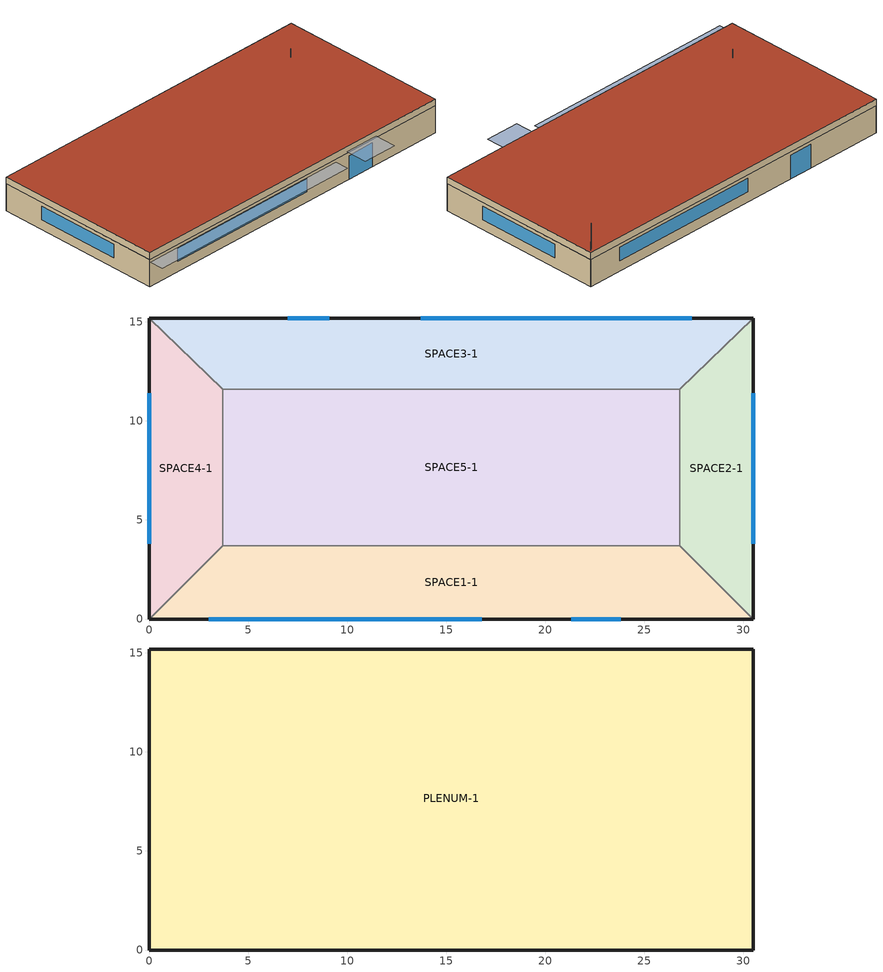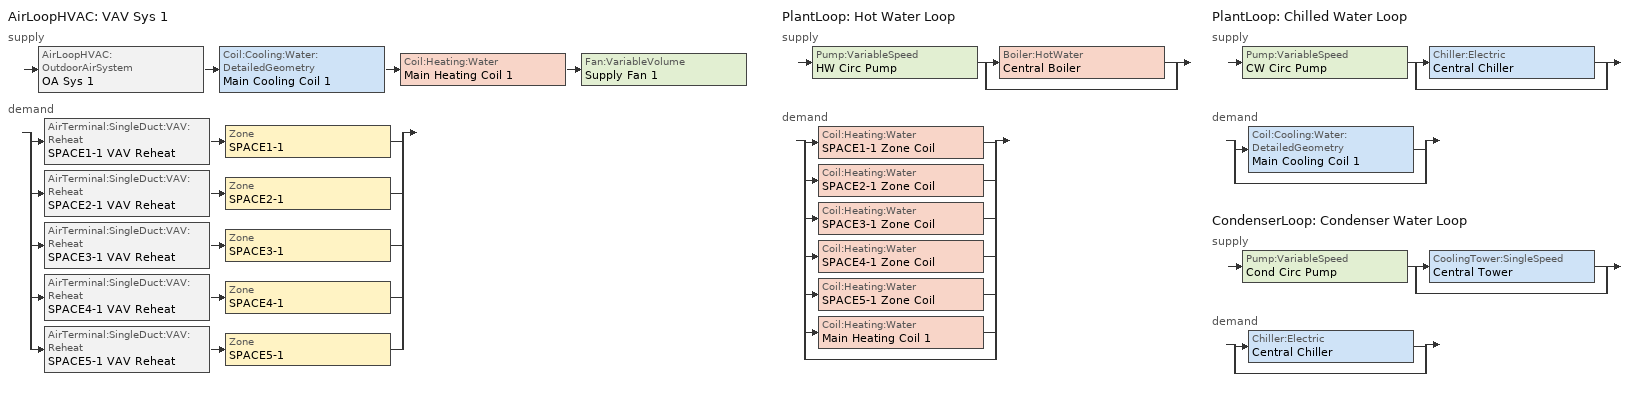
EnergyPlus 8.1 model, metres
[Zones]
SPACE1-1
 floor ground (FLOOR-SLAB-1): 26.8,3.7 30.5,0 0,0 3.7,3.7 z0
 wall outside (WALL-1): 0,0 30.5,0 z0:2.4
 wall to SPACE2-1 (INT-WALL-1): 30.5,0 26.8,3.7 z0:2.4
 wall to SPACE4-1 (INT-WALL-1): 3.7,3.7 0,0 z0:2.4
 wall to SPACE5-1 (INT-WALL-1): 26.8,3.7 3.7,3.7 z0:2.4
 window (Dbl Clr 3mm/13mm Air): 3,0 16.8,0 z0.9:2.1
 window (Sgl Grey 3mm): 21.3,0 23.8,0 z0:2.1
SPACE2-1
 floor ground (FLOOR-SLAB-1): 26.8,11.6 30.5,15.2 30.5,0 26.8,3.7 z0
 wall outside (WALL-1): 30.5,0 30.5,15.2 z0:2.4
 wall to SPACE3-1 (INT-WALL-1): 30.5,15.2 26.8,11.6 z0:2.4
 wall to SPACE5-1 (INT-WALL-1): 26.8,11.6 26.8,3.7 z0:2.4
 window (Dbl Clr 3mm/13mm Air): 30.5,3.8 30.5,11.4 z0.9:2.1
SPACE3-1
 floor ground (FLOOR-SLAB-1): 26.8,11.6 3.7,11.6 0,15.2 30.5,15.2 z0
 wall outside (WALL-1): 30.5,15.2 0,15.2 z0:2.4
 wall to SPACE4-1 (INT-WALL-1): 0,15.2 3.7,11.6 z0:2.4
 wall to SPACE5-1 (INT-WALL-1): 3.7,11.6 26.8,11.6 z0:2.4
 window (Dbl Clr 3mm/13mm Air): 27.4,15.2 13.7,15.2 z0.9:2.1
 window (Sgl Grey 3mm): 9.1,15.2 7,15.2 z0:2.1
SPACE4-1
 floor ground (FLOOR-SLAB-1): 3.7,3.7 0,0 0,15.2 3.7,11.6 z0
 wall outside (WALL-1): 0,15.2 0,0 z0:2.4
 wall to SPACE5-1 (INT-WALL-1): 3.7,3.7 3.7,11.6 z0:2.4
 window (Dbl Clr 3mm/13mm Air): 0,11.4 0,3.8 z0.9:2.1
SPACE5-1
 floor ground (FLOOR-SLAB-1): 26.8,11.6 26.8,3.7 3.7,3.7 3.7,11.6 z0
PLENUM-1
 floor to SPACE1-1 (CLNG-1): 26.8,3.7 30.5,0 0,0 3.7,3.7 z2.4
 floor to SPACE2-1 (CLNG-1): 26.8,11.6 30.5,15.2 30.5,0 26.8,3.7 z2.4
 floor to SPACE3-1 (CLNG-1): 26.8,11.6 3.7,11.6 0,15.2 30.5,15.2 z2.4
 floor to SPACE4-1 (CLNG-1): 3.7,3.7 0,0 0,15.2 3.7,11.6 z2.4
 floor to SPACE5-1 (CLNG-1): 26.8,11.6 26.8,3.7 3.7,3.7 3.7,11.6 z2.4
 wall outside (WALL-1): 0,0 30.5,0 30.5,15.2 0,15.2 0,0 z2.4:3
 roof outside (ROOF-1): 0,15.2 0,0 30.5,0 30.5,15.2 z3
shading: 0,-1.3 0,0 19.8,0 19.8,-1.3 z2.2; 21,-2 21,0 24.1,0 24.1,-2 z2.6
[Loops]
AirLoopHVAC 'VAV Sys 1'
 supply: AirLoopHVAC:OutdoorAirSystem 'OA Sys 1' > Coil:Cooling:Water:DetailedGeometry 'Main Cooling Coil 1' > Coil:Heating:Water 'Main Heating Coil 1' > Fan:VariableVolume 'Supply Fan 1'
 demand: split
  | AirTerminal:SingleDuct:VAV:Reheat 'SPACE1-1 VAV Reheat' > Zone 'SPACE1-1'
  | AirTerminal:SingleDuct:VAV:Reheat 'SPACE2-1 VAV Reheat' > Zone 'SPACE2-1'
  | AirTerminal:SingleDuct:VAV:Reheat 'SPACE3-1 VAV Reheat' > Zone 'SPACE3-1'
  | AirTerminal:SingleDuct:VAV:Reheat 'SPACE4-1 VAV Reheat' > Zone 'SPACE4-1'
  | AirTerminal:SingleDuct:VAV:Reheat 'SPACE5-1 VAV Reheat' > Zone 'SPACE5-1'
PlantLoop 'Hot Water Loop'
 supply: Pump:VariableSpeed 'HW Circ Pump' > split
  | Boiler:HotWater 'Central Boiler'
  | bypass
 demand: split
  | Coil:Heating:Water 'SPACE1-1 Zone Coil'
  | Coil:Heating:Water 'SPACE2-1 Zone Coil'
  | Coil:Heating:Water 'SPACE3-1 Zone Coil'
  | Coil:Heating:Water 'SPACE4-1 Zone Coil'
  | Coil:Heating:Water 'SPACE5-1 Zone Coil'
  | Coil:Heating:Water 'Main Heating Coil 1'
  | bypass
PlantLoop 'Chilled Water Loop'
 supply: Pump:VariableSpeed 'CW Circ Pump' > split
  | Chiller:Electric 'Central Chiller'
  | bypass
 demand: split
  | Coil:Cooling:Water:DetailedGeometry 'Main Cooling Coil 1'
  | bypass
CondenserLoop 'Condenser Water Loop'
 supply: Pump:VariableSpeed 'Cond Circ Pump' > split
  | CoolingTower:SingleSpeed 'Central Tower'
  | bypass
 demand: split
  | Chiller:Electric 'Central Chiller'
  | bypass
[Building]
Building: North Axis=30; Terrain=City; Loads Convergence Tolerance Value=0.04; Temperature Convergence Tolerance Value=0.4; Solar Distribution=FullExterior; Maximum Number of Warmup Days=25; Minimum Number of Warmup Days=6
[Site:Location]
CHICAGO_IL_USA TMY2-94846: Latitude=41.78; Longitude=-87.75; Time Zone=-6; Elevation=190
[SizingPeriod:DesignDay] Day of Month=21; Humidity Condition Type=Wetbulb; Barometric Pressure=99063; Rain Indicator=No; Snow Indicator=No; Daylight Saving Time Indicator=No; Solar Model Indicator=ASHRAEClearSky
Name | Month | Day Type | Maximum Dry-Bulb Temperature | Daily Dry-Bulb Temperature Range | Wetbulb or DewPoint at Maximum Dry-Bulb | Wind Speed | Wind Direction | Sky Clearness
CHICAGO_IL_USA Annual Heating 99% Design Conditions DB | 1 | WinterDesignDay | -17.3 | 0 | -17.3 | 4.9 | 270 | 0
CHICAGO_IL_USA Annual Cooling 1% Design Conditions DB/MCWB | 7 | SummerDesignDay | 31.5 | 10.7 | 23 | 5.3 | 230 | 1
[Site:GroundTemperature:BuildingSurface]
20.03, 20.03, 20.13, 20.3, 20.43, 20.52, 20.62, 20.77, 20.78, 20.55, 20.44, 20.2
[Material] Thermal Absorptance=0.9
Name | Roughness | Thickness | Conductivity | Density | Specific Heat | Solar Absorptance | Visible Absorptance
RG01 | Rough | 0.0127 | 1.442 | 881 | 1674 | 0.65 | 0.65
BR01 | VeryRough | 0.0095 | 0.162 | 1121 | 1464 | 0.7 | 0.7
IN46 | VeryRough | 0.0762 | 0.023 | 24 | 1590 | 0.5 | 0.5
WD01 | MediumSmooth | 0.0191 | 0.115 | 513 | 1381 | 0.78 | 0.78
PW03 | MediumSmooth | 0.0127 | 0.115 | 545 | 1213 | 0.78 | 0.78
IN02 | Rough | 0.0901 | 0.043 | 10 | 837 | 0.75 | 0.75
GP01 | MediumSmooth | 0.0127 | 0.16 | 801 | 837 | 0.75 | 0.75
GP02 | MediumSmooth | 0.0159 | 0.16 | 801 | 837 | 0.75 | 0.75
CC03 | MediumRough | 0.1016 | 1.31 | 2243 | 837 | 0.65 | 0.65
[Material:NoMass]
MAT-CLNG-1: Roughness=Rough; Thermal Resistance=0.652259; Thermal Absorptance=0.65; Solar Absorptance=0.65; Visible Absorptance=0.65
[Material:AirGap]
AL21: Thermal Resistance=0.157
[WindowMaterial:Glazing] Optical Data Type=SpectralAverage; Thickness=0.003; Infrared Transmittance at Normal Incidence=0; Front Side Infrared Hemispherical Emissivity=0.84; Back Side Infrared Hemispherical Emissivity=0.84; Conductivity=0.9
Name | Solar Transmittance at Normal Incidence | Front Side Solar Reflectance at Normal Incidence | Back Side Solar Reflectance at Normal Incidence | Visible Transmittance at Normal Incidence | Front Side Visible Reflectance at Normal Incidence | Back Side Visible Reflectance at Normal Incidence
CLEAR 3MM | 0.837 | 0.075 | 0.075 | 0.898 | 0.081 | 0.081
GREY 3MM | 0.626 | 0.061 | 0.061 | 0.611 | 0.061 | 0.061
[WindowMaterial:Gas]
AIR 13MM: Gas Type=Air; Thickness=0.0127
[Construction]
ROOF-1: RG01, BR01, IN46, WD01
WALL-1: WD01, PW03, IN02, GP01
CLNG-1: MAT-CLNG-1
FLOOR-SLAB-1: CC03
INT-WALL-1: GP02, AL21, GP02
Dbl Clr 3mm/13mm Air: CLEAR 3MM, AIR 13MM, CLEAR 3MM
Sgl Grey 3mm: GREY 3MM
[Zone] Type=1; Multiplier=1
Name | Ceiling Height | Volume
PLENUM-1 | 0.6096 | 283.2
SPACE1-1; SPACE3-1 | 2.4384 | 239.247
SPACE2-1; SPACE4-1 | 2.4384 | 103.311
SPACE5-1 | 2.4384 | 447.683
[People] Number of People Schedule=OCCUPY-1; Number of People Calculation Method=people; Fraction Radiant=0.3; Activity Level Schedule=ActSchd
Name | Zone or ZoneList | Number of People
SPACE1-1 People 1 | SPACE1-1 | 11
SPACE2-1 People 1 | SPACE2-1 | 5
SPACE3-1 People 1 | SPACE3-1 | 11
SPACE4-1 People 1 | SPACE4-1 | 5
SPACE5-1 People 1 | SPACE5-1 | 20
[Lights] Schedule=LIGHTS-1; Design Level Calculation Method=LightingLevel; Return Air Fraction=0.2; Fraction Radiant=0.59; Fraction Visible=0.2; Fraction Replaceable=0
Name | Zone or ZoneList | Lighting Level
SPACE1-1 Lights 1 | SPACE1-1 | 1584
SPACE2-1 Lights 1 | SPACE2-1 | 684
SPACE3-1 Lights 1 | SPACE3-1 | 1584
SPACE4-1 Lights 1 | SPACE4-1 | 684
SPACE5-1 Lights 1 | SPACE5-1 | 2964
[ElectricEquipment] Schedule=EQUIP-1; Design Level Calculation Method=EquipmentLevel; Fraction Latent=0; Fraction Radiant=0.3; Fraction Lost=0
Name | Zone or ZoneList | Design Level
SPACE1-1 ElecEq 1 | SPACE1-1 | 1056
SPACE2-1 ElecEq 1 | SPACE2-1 | 456
SPACE3-1 ElecEq 1 | SPACE3-1 | 1056
SPACE4-1 ElecEq 1 | SPACE4-1 | 456
SPACE5-1 ElecEq 1 | SPACE5-1 | 1976
[ZoneInfiltration:DesignFlowRate] Schedule=INFIL-SCH; Design Flow Rate Calculation Method=flow/zone; Constant Term Coefficient=0; Temperature Term Coefficient=0; Velocity Term Coefficient=0.2237; Velocity Squared Term Coefficient=0
Name | Zone or ZoneList | Design Flow Rate
SPACE1-1 Infil 1 | SPACE1-1 | 0.0167
SPACE2-1 Infil 1 | SPACE2-1 | 0.00717
SPACE3-1 Infil 1 | SPACE3-1 | 0.0167
SPACE4-1 Infil 1 | SPACE4-1 | 0.00717
SPACE5-1 Infil 1 | SPACE5-1 | 0.031089
[DesignSpecification:OutdoorAir] Outdoor Air Method=flow/person; Outdoor Air Flow per Person=0.00944; Outdoor Air Flow per Zone Floor Area=0; Outdoor Air Flow per Zone=0
SZ DSOA PLENUM-1; SZ DSOA SPACE1-1; SZ DSOA SPACE2-1; SZ DSOA SPACE3-1; SZ DSOA SPACE4-1; SZ DSOA SPACE5-1
[Sizing:Zone] Zone Cooling Design Supply Air Temperature Input Method=SupplyAirTemperature; Zone Cooling Design Supply Air Temperature=14; Zone Heating Design Supply Air Temperature Input Method=SupplyAirTemperature; Zone Heating Design Supply Air Temperature=50; Zone Cooling Design Supply Air Humidity Ratio=0.009; Zone Heating Design Supply Air Humidity Ratio=0.004; Zone Heating Sizing Factor=0; Zone Cooling Sizing Factor=0; Cooling Design Air Flow Method=DesignDay; Cooling Design Air Flow Rate=0; Heating Design Air Flow Method=DesignDay; Heating Design Air Flow Rate=0
Name | Design Specification Outdoor Air Object
PLENUM-1 | SZ DSOA PLENUM-1
SPACE1-1 | SZ DSOA SPACE1-1
SPACE2-1 | SZ DSOA SPACE2-1
SPACE3-1 | SZ DSOA SPACE3-1
SPACE4-1 | SZ DSOA SPACE4-1
SPACE5-1 | SZ DSOA SPACE5-1
[Sizing:System]
VAV Sys 1: Type of Load to Size On=sensible; Design Outdoor Air Flow Rate=autosize; Minimum System Air Flow Ratio=0.3; Preheat Design Temperature=7; Preheat Design Humidity Ratio=0.008; Precool Design Temperature=11; Precool Design Humidity Ratio=0.008; Central Cooling Design Supply Air Temperature=12.8; Central Heating Design Supply Air Temperature=16.7; Sizing Option=noncoincident; 100% Outdoor Air in Cooling=no; 100% Outdoor Air in Heating=no; Central Cooling Design Supply Air Humidity Ratio=0.008; Central Heating Design Supply Air Humidity Ratio=0.008; Cooling Design Air Flow Method=DesignDay; Cooling Design Air Flow Rate=0; Heating Design Air Flow Method=DesignDay; Heating Design Air Flow Rate=0
[Sizing:Plant]
Name | Loop Type | Design Loop Exit Temperature | Loop Design Temperature Difference
Hot Water Loop | heating | 82 | 11
Chilled Water Loop | cooling | 7.22 | 6.67
Condenser Water Loop | condenser | 29.4 | 5.6
[ZoneControl:Thermostat] Control Type Schedule=Zone Control Type Sched; Control 1=CoolingSetPoint; Control 2=HeatingSetpoint; Control 3=DualSetPoint
Name | Zone or ZoneList
SPACE1-1 Control | SPACE1-1
SPACE2-1 Control | SPACE2-1
SPACE3-1 Control | SPACE3-1
SPACE4-1 Control | SPACE4-1
SPACE5-1 Control | SPACE5-1
[ThermostatSetpoint:SingleHeating]
HeatingSetpoint: Setpoint Temperature Schedule=Htg-SetP-Sch
[ThermostatSetpoint:SingleCooling]
CoolingSetpoint: Setpoint Temperature Schedule=Clg-SetP-Sch
[ThermostatSetpoint:DualSetpoint]
DualSetPoint: Heating Setpoint Temperature Schedule=Htg-SetP-Sch; Cooling Setpoint Temperature Schedule=Clg-SetP-Sch
[AirTerminal:SingleDuct:VAV:Reheat] Availability Schedule=ReheatCoilAvailSched; Maximum Air Flow Rate=autosize; Zone Minimum Air Flow Input Method=Constant; Constant Minimum Air Flow Fraction=0.3; Maximum Hot Water or Steam Flow Rate=autosize; Minimum Hot Water or Steam Flow Rate=0; Convergence Tolerance=0.001; Damper Heating Action=Reverse; Maximum Flow per Zone Floor Area During Reheat=AUTOCALCULATE; Maximum Flow Fraction During Reheat=AUTOCALCULATE
Name | Reheat Coil
SPACE1-1 VAV Reheat | SPACE1-1 Zone Coil
SPACE2-1 VAV Reheat | SPACE2-1 Zone Coil
SPACE3-1 VAV Reheat | SPACE3-1 Zone Coil
SPACE4-1 VAV Reheat | SPACE4-1 Zone Coil
SPACE5-1 VAV Reheat | SPACE5-1 Zone Coil
[Zone equipment]
SPACE1-1: SPACE1-1 VAV Reheat
SPACE2-1: SPACE2-1 VAV Reheat
SPACE3-1: SPACE3-1 VAV Reheat
SPACE4-1: SPACE4-1 VAV Reheat
SPACE5-1: SPACE5-1 VAV Reheat
[Fan:VariableVolume]
Supply Fan 1: Availability Schedule=FanAvailSched; Fan Total Efficiency=0.7; Pressure Rise=600; Maximum Flow Rate=autosize; Fan Power Minimum Flow Rate Input Method=Fraction; Fan Power Minimum Flow Fraction=0.25; Motor Efficiency=0.9; Motor In Airstream Fraction=1; Fan Power Coefficient 1=0.350712; Fan Power Coefficient 2=0.308505; Fan Power Coefficient 3=-0.541374; Fan Power Coefficient 4=0.871988; Fan Power Coefficient 5=0
[Coil:Cooling:Water:DetailedGeometry]
Main Cooling Coil 1: Availability Schedule=CoolingCoilAvailSched; Maximum Water Flow Rate=autosize; Tube Outside Surface Area=autosize; Total Tube Inside Area=autosize; Fin Surface Area=autosize; Minimum Airflow Area=autosize; Coil Depth=autosize; Fin Diameter=autosize; Number of Tubes per Row=autosize
[Coil:Heating:Water] Availability Schedule=ReheatCoilAvailSched; U-Factor Times Area Value=autosize; Maximum Water Flow Rate=autosize; Performance Input Method=UFactorTimesAreaAndDesignWaterFlowRate; Rated Capacity=autosize; Rated Inlet Water Temperature=82.2; Rated Inlet Air Temperature=16.6; Rated Outlet Water Temperature=71.1; Rated Outlet Air Temperature=32.2
SPACE1-1 Zone Coil; SPACE2-1 Zone Coil; SPACE3-1 Zone Coil; SPACE4-1 Zone Coil; SPACE5-1 Zone Coil; Main Heating Coil 1
[Controller:WaterCoil] Control Variable=Temperature; Actuator Variable=FLOW; Controller Convergence Tolerance=0.002; Maximum Actuated Flow=autosize; Minimum Actuated Flow=0
Name | Action
Central Cooling Coil Contoller 1 | Reverse
Central Heating Coil Contoller 1 | Normal
[Controller:OutdoorAir]
OA Controller 1: Minimum Outdoor Air Flow Rate=autosize; Maximum Outdoor Air Flow Rate=autosize; Economizer Control Type=FixedDryBulb; Economizer Control Action Type=ModulateFlow; Economizer Maximum Limit Dry-Bulb Temperature=19; Economizer Minimum Limit Dry-Bulb Temperature=4; Lockout Type=NoLockout; Minimum Limit Type=FixedMinimum; Minimum Outdoor Air Schedule=Min OA Sched
[AirLoopHVAC]
VAV Sys 1: Design Supply Air Flow Rate=autosize
[AirLoopHVAC:ReturnPlenum]
Return-Plenum-1: Zone=PLENUM-1
[Pump:VariableSpeed] Rated Flow Rate=autosize; Rated Pump Head=179352; Rated Power Consumption=autosize; Motor Efficiency=0.9; Fraction of Motor Inefficiencies to Fluid Stream=0; Coefficient 1 of the Part Load Performance Curve=0; Coefficient 2 of the Part Load Performance Curve=1; Coefficient 3 of the Part Load Performance Curve=0; Coefficient 4 of the Part Load Performance Curve=0; Minimum Flow Rate=0; Pump Control Type=INTERMITTENT
Name | Pump Flow Rate Schedule
HW Circ Pump
CW Circ Pump; Cond Circ Pump | CoolingPumpAvailSched
[Boiler:HotWater]
Central Boiler: Fuel Type=NaturalGas; Nominal Capacity=autosize; Nominal Thermal Efficiency=0.8; Efficiency Curve Temperature Evaluation Variable=LeavingBoiler; Normalized Boiler Efficiency Curve=BoilerEfficiency; Design Water Outlet Temperature=81; Design Water Flow Rate=autosize; Minimum Part Load Ratio=0; Maximum Part Load Ratio=1.2; Optimum Part Load Ratio=1; Water Outlet Upper Temperature Limit=100; Boiler Flow Mode=LeavingSetpointModulated
[Chiller:Electric]
Central Chiller: Condenser Type=WaterCooled; Nominal Capacity=autosize; Nominal COP=3.2; Minimum Part Load Ratio=0; Maximum Part Load Ratio=1; Optimum Part Load Ratio=0.65; Design Condenser Inlet Temperature=29.44; Temperature Rise Coefficient=2.682759; Design Chilled Water Outlet Temperature=6.667; Design Chilled Water Flow Rate=autosize; Design Condenser Fluid Flow Rate=autosize; Coefficient 1 of Capacity Ratio Curve=0.944836; Coefficient 2 of Capacity Ratio Curve=-0.0570088; Coefficient 3 of Capacity Ratio Curve=-0.00185486; Coefficient 1 of Power Ratio Curve=1.907846; Coefficient 2 of Power Ratio Curve=-1.20499; Coefficient 3 of Power Ratio Curve=0.263462; Coefficient 1 of Full Load Ratio Curve=0.03303; Coefficient 2 of Full Load Ratio Curve=0.6852; Coefficient 3 of Full Load Ratio Curve=0.2818; Chilled Water Outlet Temperature Lower Limit=5; Chiller Flow Mode=LeavingSetpointModulated
[CoolingTower:SingleSpeed]
Central Tower: Design Water Flow Rate=autosize; Design Air Flow Rate=autosize; Design Fan Power=autosize; Design U-Factor Times Area Value=autosize; Free Convection Air Flow Rate=0; Free Convection U-Factor Times Area Value=0
[PlantLoop] Fluid Type=Water; Maximum Loop Flow Rate=autosize; Minimum Loop Flow Rate=0; Plant Loop Volume=autocalculate; Load Distribution Scheme=Sequential
Name | Plant Equipment Operation Scheme | Maximum Loop Temperature | Minimum Loop Temperature
Hot Water Loop | Hot Loop Operation | 100 | 10
Chilled Water Loop | CW Loop Operation | 98 | 1
[CondenserLoop]
Condenser Water Loop: Fluid Type=Water; Condenser Equipment Operation Scheme=Tower Loop Operation; Maximum Loop Temperature=80; Minimum Loop Temperature=10; Maximum Loop Flow Rate=autosize; Minimum Loop Flow Rate=0; Condenser Loop Volume=autocalculate; Load Distribution Scheme=Sequential
[PlantEquipmentList]
heating plant: Central Boiler
Cooling Plant: Central Chiller
[CondenserEquipmentList]
All Towers: Central Tower
[PlantEquipmentOperation:CoolingLoad] Load Range 1 Lower Limit=0
Name | Load Range 1 Upper Limit | Range 1 Equipment List
Central Chiller Only | 900000 | Cooling Plant
Year Round Tower Operation | 90000000 | All Towers
[PlantEquipmentOperation:HeatingLoad]
Central Boiler Only: Load Range 1 Lower Limit=0; Load Range 1 Upper Limit=1000000; Range 1 Equipment List=heating plant
[PlantEquipmentOperationSchemes] Control Scheme 1 Schedule=PlantOnSched
Name | Control Scheme 1
Hot Loop Operation | Central Boiler Only
CW Loop Operation | Central Chiller Only
[CondenserEquipmentOperationSchemes]
Tower Loop Operation: Control Scheme 1=Year Round Tower Operation; Control Scheme 1 Schedule=PlantOnSched
[AvailabilityManager:Scheduled]
VAV Sys 1 Avail: Schedule=FanAvailSched
[SetpointManager:Scheduled] Control Variable=Temperature
Name | Schedule | Setpoint Node or NodeList
Supply Air Temp Manager 1 | Seasonal Reset Supply Air Temp Sch | Supply Air Temp Nodes 1
Chilled Water Loop Setpoint Manager | CW Loop Temp Schedule | Chilled Water Loop Setpoint Node List
Central Chiller Setpoint Manager | CW Loop Temp Schedule | Central Chiller Outlet Node
[SetpointManager:OutdoorAirReset] Control Variable=Temperature; Setpoint at Outdoor Low Temperature=80; Outdoor Low Temperature=-17.778; Setpoint at Outdoor High Temperature=40; Outdoor High Temperature=21.11
Name | Setpoint Node or NodeList
Hot Water Loop Setpoint Manager | Hot Water Loop Setpoint Node List
Central Boiler Setpoint Manager | Central Boiler Outlet Node
[SetpointManager:MixedAir]
Mixed Air Temp Manager 1: Control Variable=Temperature; Setpoint Node or NodeList=Main Branch SetPoint Node List
[SetpointManager:FollowOutdoorAirTemperature]
MyCondenserControl: Control Variable=Temperature; Reference Temperature Type=OutdoorAirWetBulb; Offset Temperature Difference=0; Maximum Setpoint Temperature=80; Minimum Setpoint Temperature=10; Setpoint Node or NodeList=Condenser Supply Outlet Node
[Schedule:Compact]
OCCUPY-1: Through: 12/31, For: WeekDays SummerDesignDay CustomDay1 CustomDay2, Until: 8:00, 0, Until: 11:00, 1, Until: 12:00, 0.8, Until: 13:00, 0.4, Until: 14:00, 0.8, Until: 18:00, 1, Until: 19:00, 0.5, Until: 21:00, 0.1, Until: 24:00, 0, For: Weekends WinterDesignDay Holiday, Until: 24:00, 0
LIGHTS-1: Through: 12/31, For: WeekDays SummerDesignDay CustomDay1 CustomDay2, Until: 8:00, 0.05, Until: 9:00, 0.9, Until: 10:00, 0.95, Until: 11:00, 1, Until: 12:00, 0.95, Until: 13:00, 0.8, Until: 14:00, 0.9, Until: 18:00, 1, Until: 19:00, 0.6, Until: 21:00, 0.2, Until: 24:00, 0.05, For: Weekends WinterDesignDay Holiday, Until: 24:00, 0.05
EQUIP-1: Through: 12/31, For: WeekDays SummerDesignDay CustomDay1 CustomDay2, Until: 8:00, 0.02, Until: 9:00, 0.4, Until: 14:00, 0.9, Until: 15:00, 0.8, Until: 16:00, 0.7, Until: 18:00, 0.5, Until: 20:00, 0.3, Until: 24:00, 0.02, For: Weekends WinterDesignDay Holiday, Until: 24:00, 0.2
INFIL-SCH: Through: 3/31, For: AllDays, Until: 24:00, 1, Through: 10/31, For: AllDays, Until: 24:00, 0, Through: 12/31, For: AllDays, Until: 24:00, 1
ActSchd: Through: 12/31, For: AllDays, Until: 24:00, 117.24
Htg-SetP-Sch: Through: 12/31, For: SummerDesignDay, Until: 24:00, 12.8, For: WinterDesignDay, Until: 24:00, 21.1, For: WeekDays, Until: 7:00, 12.8, Until: 18:00, 21.1, Until: 24:00, 12.8, For: WeekEnds Holiday, Until: 7:00, 12.8, Until: 13:00, 21.1, Until: 24:00, 12.8, For: AllOtherDays, Until: 7:00, 12.8, Until: 18:00, 21.1, Until: 24:00, 12.8
Clg-SetP-Sch: Through: 12/31, For: SummerDesignDay, Until: 24:00, 23.9, For: WinterDesignDay, Until: 24:00, 40, For: WeekDays, Until: 7:00, 40, Until: 18:00, 23.9, Until: 24:00, 40, For: WeekEnds Holiday, Until: 7:00, 40, Until: 13:00, 23.9, Until: 24:00, 32.2, For: AllOtherDays, Until: 7:00, 40, Until: 18:00, 23.9, Until: 24:00, 40
Zone Control Type Sched: Through: 12/31, For: SummerDesignDay, Until: 24:00, 2, For: WinterDesignDay, Until: 24:00, 1, For: AllOtherDays, Until: 24:00, 4
Min OA Sched: Through: 12/31, For: Weekdays, Until: 6:00, 0.02, Until: 18:00, 1, Until: 24:00, 0.02, For: AllOtherDays, Until: 24:00, 0.02
FanAvailSched; ReheatCoilAvailSched: Through: 3/31, For: AllDays, Until: 24:00, 1, Through: 9/30, For: WeekDays, Until: 7:00, 0, Until: 17:00, 1, Until: 24:00, 0, For: SummerDesignDay WinterDesignDay, Until: 24:00, 1, For: AllOtherDays, Until: 24:00, 0, Through: 12/31, For: AllDays, Until: 24:00, 1
CoolingCoilAvailSched: Through: 3/31, For: AllDays, Until: 24:00, 0, Through: 9/30, For: WeekDays, Until: 7:00, 0, Until: 17:00, 1, Until: 24:00, 0, For: SummerDesignDay WinterDesignDay, Until: 24:00, 1, For: AllOtherDays, Until: 24:00, 0, Through: 12/31, For: AllDays, Until: 24:00, 0
CoolingPumpAvailSched: Through: 3/31, For: AllDays, Until: 24:00, 0, Through: 9/30, For: AllDays, Until: 24:00, 1, Through: 12/31, For: AllDays, Until: 24:00, 0
CW Loop Temp Schedule: Through: 12/31, For: AllDays, Until: 24:00, 7.22
PlantOnSched: Through: 12/31, For: AllDays, Until: 24:00, 1
Seasonal Reset Supply Air Temp Sch: Through: 3/31, For: AllDays, Until: 24:00, 16, Through: 9/30, For: AllDays, Until: 24:00, 13, Through: 12/31, For: AllDays, Until: 24:00, 16
[Curve:Quadratic]
BoilerEfficiency: Coefficient1 Constant=1; Coefficient2 x=0; Coefficient3 x**2=0; Minimum Value of x=0; Maximum Value of x=1
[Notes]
5ZoneBoilerOutsideAirReset.idf
Basic file description:  1 story building divided into 4 exterior and one interior conditioned zones and return plenum.
Highlights:              This input illustrates the outside air temperature reset for the hot water loop which the boiler serves.
Simulation Location/Run: CHICAGO_IL_USA TMY2-94846, 2 design days, 2 run periods,
Run Control executes the run periods using the weather file
Location:                Chicago, IL
Design Days:             CHICAGO_IL_USA Annual Heating 99% Design Conditions DB, MaxDB= -17.3°C
CHICAGO_IL_USA Annual Cooling 1% Design Conditions, MaxDB=  31.5°C MCWB=  23.0°C
Run Period (Weather File): Winter 1/14, Summer 7/7, CHICAGO_IL_USA TMY2-94846
Run Control:             Zone and System sizing with weather file run control (no design days run)
Building: Single floor rectangular building 100 ft x 50 ft. 5 zones - 4 exterior, 1 interior, zone height 8 feet.
Exterior zone depth is 12 feet. There is a 2 foot high return plenum: the overall building height is
10 feet. There are windows on all 4 facades; the south and north facades have glass doors.
The south facing glass is shaded by overhangs. The walls are woodshingle over plywood, R11 insulation,
and gypboard. The roof is a gravel built up roof with R-3 mineral board insulation and plywood sheathing.
The windows are of various single and double pane construction with 3mm and 6mm glass and either 6mm or
13mm argon or air gap.  The window to wall ratio is approxomately 0.29.
The south wall and door have overhangs.
The building is oriented 30 degrees east of north.
Floor Area:        463.6 m2 (5000 ft2)
Number of Stories: 1
Zone Description Details:
Internal gains description:     lighting is 1.5 watts/ft2, office equip is 1.0 watts/ft2. There is 1 occupant
per 100 ft2 of floor area. The infiltration is 0.25 air changes per hour.
Interzone Surfaces:             6 interzone surfaces (see diagram)
Internal Mass:                  None
Windows:                        4 ea.: 1) Double pane clear, 3mm glass, 13mm air gap
2) Double pane clear, 3mm glass, 13mm argon gap
3) Double pane clear, 6mm glass, 6mm air gap
4) Double pane lowE,  6mm lowE glass outside, 6mm air gap, 6mm clear glass
Doors:                          2 ea.:    Single pane grey,  3mm glass
Detached Shading:               None
Daylight:                       None
Natural Ventilation:            None
Compact Schedules:              Yes
HVAC:                           Standard VAV system with outside air economizer, hot water reheat coils,
central chilled water cooling coil. Central Plant is single hot water
boiler, electric compression chiller with condenser loop and a cooling tower.
All equipment is autosized.
Zonal Equipment:                AirTerminal:SingleDuct:VAV:Reheat
Central Air Handling Equipment: Yes
System Equipment Autosize:      Yes
Purchased Cooling:              None
Purchased Heating:              None
Coils:                          Coil:Cooling:Water:DetailedGeometry, Coil:Heating:Water
Pumps:                          Pump:VariableSpeed
Boilers:                        Boiler:HotWater
Chillers:                       Chiller:Electric
Standard Reports:               None
Timestep or Hourly Variables:   Hourly
Time bins Report:               None
HTML Report:                    None
Environmental Emissions:        None
Utility Tariffs:                None
CHICAGO_IL_USA Annual Heating 99% Design Conditions DB, MaxDB= -17.3°C
